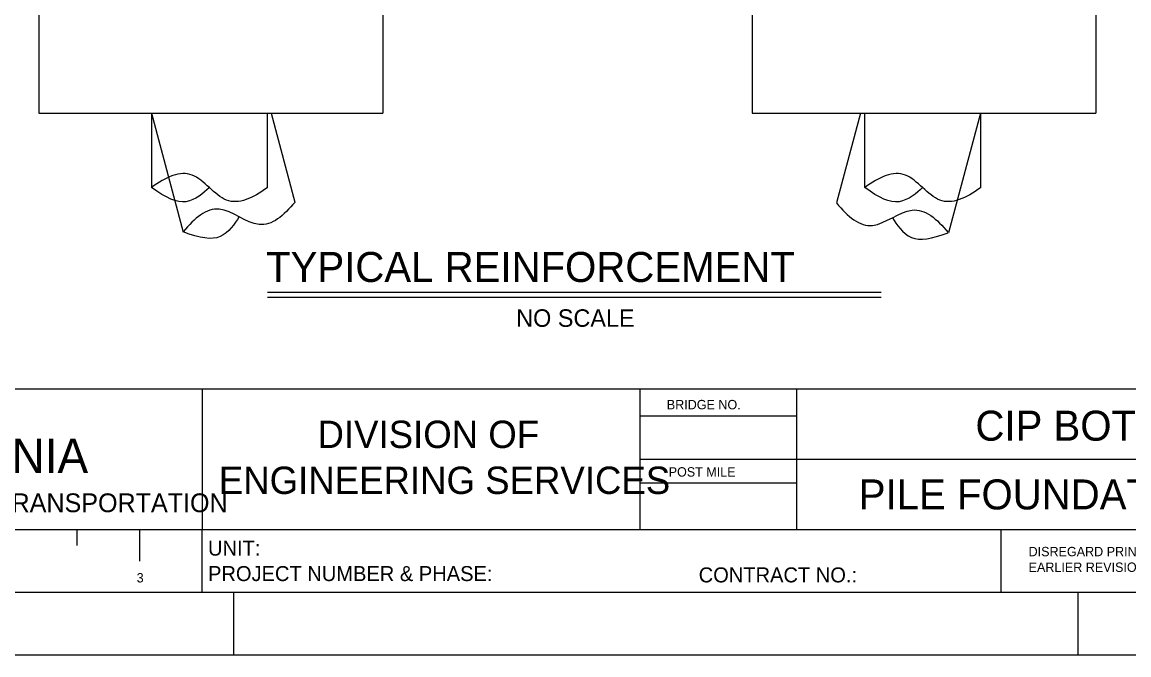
# Model space of a CAD drawing. Extents: x 0 to 68, y 0 to 44.
# Drawn here: x 38.62 to 56.32, y 0 to 10.12 of the extents above; entities that cross this region are included whole.
import ezdxf

# ---------------------------------------------------------------- set-up
doc = ezdxf.new("R2010")
doc.units = 0
for name, color, linetype in [('10 Sheet Format', 7, 'Continuous'), ('14 Ramp Anno', 7, 'Continuous'), ('210 Border', 7, 'Continuous'), ('214 Text and Titles', 7, 'Continuous'), ('240 Concrete', 7, 'Continuous')]:
    doc.layers.add(name, color=color, linetype=linetype)

msp = doc.modelspace()

# ---------------------------------------------------------------- linework, layer by layer
at = {"layer": '10 Sheet Format'}
msp.add_lwpolyline([(0, 0), (68, 0), (68, 44), (0, 44)], close=True, dxfattribs=at)
at = {"layer": '14 Ramp Anno'}
for p, q in [((42.548, 5.799), (52.355, 5.799)), ((42.548, 5.721), (52.355, 5.721))]:
    msp.add_line(p, q, dxfattribs=at)
at = {"layer": '210 Border'}
for p, q in [((67, 4.25), (2, 4.25)), ((41.5, 4.25), (41.5, 2)), ((48.5, 4.25), (48.5, 2)), ((51, 4.25), (51, 2)), ((48.5, 3.823), (51, 3.823)), ((48.5, 3.823), (51, 3.823)), ((67, 3.125), (48.5, 3.125)), ((48.5, 2.75), (51, 2.75)), ((48.5, 2.75), (51, 2.75)), ((67, 2), (2, 2)), ((39.5, 2), (39.5, 1.75)), ((40.5, 2), (40.5, 1.5)), ((41.5, 1), (41.5, 2)), ((54.274, 1), (54.274, 2)), ((67, 1), (2, 1)), ((42, 1), (42, 0)), ((55.5, 1), (55.5, 0))]:
    msp.add_line(p, q, dxfattribs=at)
at = {"layer": '240 Concrete'}
for p, q in [((38.892, 10.93), (38.892, 8.663)), ((44.388, 10.93), (44.388, 8.663)), ((50.293, 10.93), (50.293, 8.663)), ((55.789, 10.93), (55.789, 8.663)), ((38.892, 8.663), (44.388, 8.663)), ((40.689, 8.663), (40.689, 7.472)), ((40.689, 8.663), (41.198, 6.758)), ((42.54, 8.663), (42.54, 7.469)), ((42.605, 8.663), (42.985, 7.24)), ((50.293, 8.663), (55.789, 8.663)), ((52.026, 8.663), (51.642, 7.227)), ((52.091, 8.663), (52.091, 7.472)), ((53.942, 8.663), (53.431, 6.751)), ((53.942, 8.663), (53.942, 7.469))]:
    msp.add_line(p, q, dxfattribs=at)
for points in [[(42.542, 7.47), (42.309, 7.304), (41.861, 7.091), (41.372, 7.853), (40.925, 7.64), (40.691, 7.474)], [(53.944, 7.47), (53.71, 7.304), (53.263, 7.091), (52.774, 7.853), (52.327, 7.64), (52.093, 7.474)], [(41.613, 7.47), (41.525, 7.389), (41.259, 7.147), (40.925, 7.306), (40.691, 7.472)], [(53.014, 7.47), (52.927, 7.389), (52.66, 7.147), (52.327, 7.306), (52.093, 7.472)], [(42.987, 7.242), (42.805, 7.021), (42.428, 6.7), (41.758, 7.308), (41.381, 6.987), (41.199, 6.766)], [(51.64, 7.229), (51.823, 7.007), (52.2, 6.686), (52.869, 7.295), (53.246, 6.974), (53.429, 6.753)], [(42.089, 7.001), (42.025, 6.9), (41.831, 6.597), (41.468, 6.664), (41.199, 6.765)], [(52.538, 6.988), (52.602, 6.887), (52.797, 6.584), (53.16, 6.651), (53.429, 6.751)]]:
    msp.add_open_spline(points, degree=3, dxfattribs=at)

# ---------------------------------------------------------------- texts
at = {"layer": '14 Ramp Anno'}
msp.add_text('TYPICAL REINFORCEMENT', height=0.48006, dxfattribs=at).set_placement((42.523, 5.963))
at = {"layer": '210 Border'}
for s, height, p in [('BRIDGE NO.', 0.15, (48.929, 3.927)), ('CIP BOTTOMLESS CULVERT', 0.48, (53.863, 3.425)), ('DIVISION OF', 0.43748, (43.345, 3.308)), ('CALIFORNIA', 0.55, (35.265, 2.909)), ('ENGINEERING SERVICES', 0.43748, (41.767, 2.573)), ('POST MILE', 0.15, (48.959, 2.851)), ('PILE FOUNDATION/FOOTINGS ON ROCK', 0.48, (51.998, 2.326)), ('DEPARTMENT OF TRANSPORTATION', 0.29996, (34.666, 2.282)), ('UNIT:', 0.24, (41.595, 1.587)), ('DISREGARD PRINTS BEARING', 0.14998, (54.713, 1.577)), ('PROJECT NUMBER & PHASE:', 0.24, (41.595, 1.18)), ('EARLIER REVISION DATES', 0.14998, (54.713, 1.327)), ('3', 0.15, (40.454, 1.158)), ('CONTRACT NO.:', 0.24, (49.439, 1.159))]:
    msp.add_text(s, height=height, dxfattribs=at).set_placement(p)
at = {"layer": '214 Text and Titles'}
msp.add_text('NO SCALE', height=0.28, dxfattribs=at).set_placement((46.521, 5.246))

doc.saveas('drawing.dxf')
